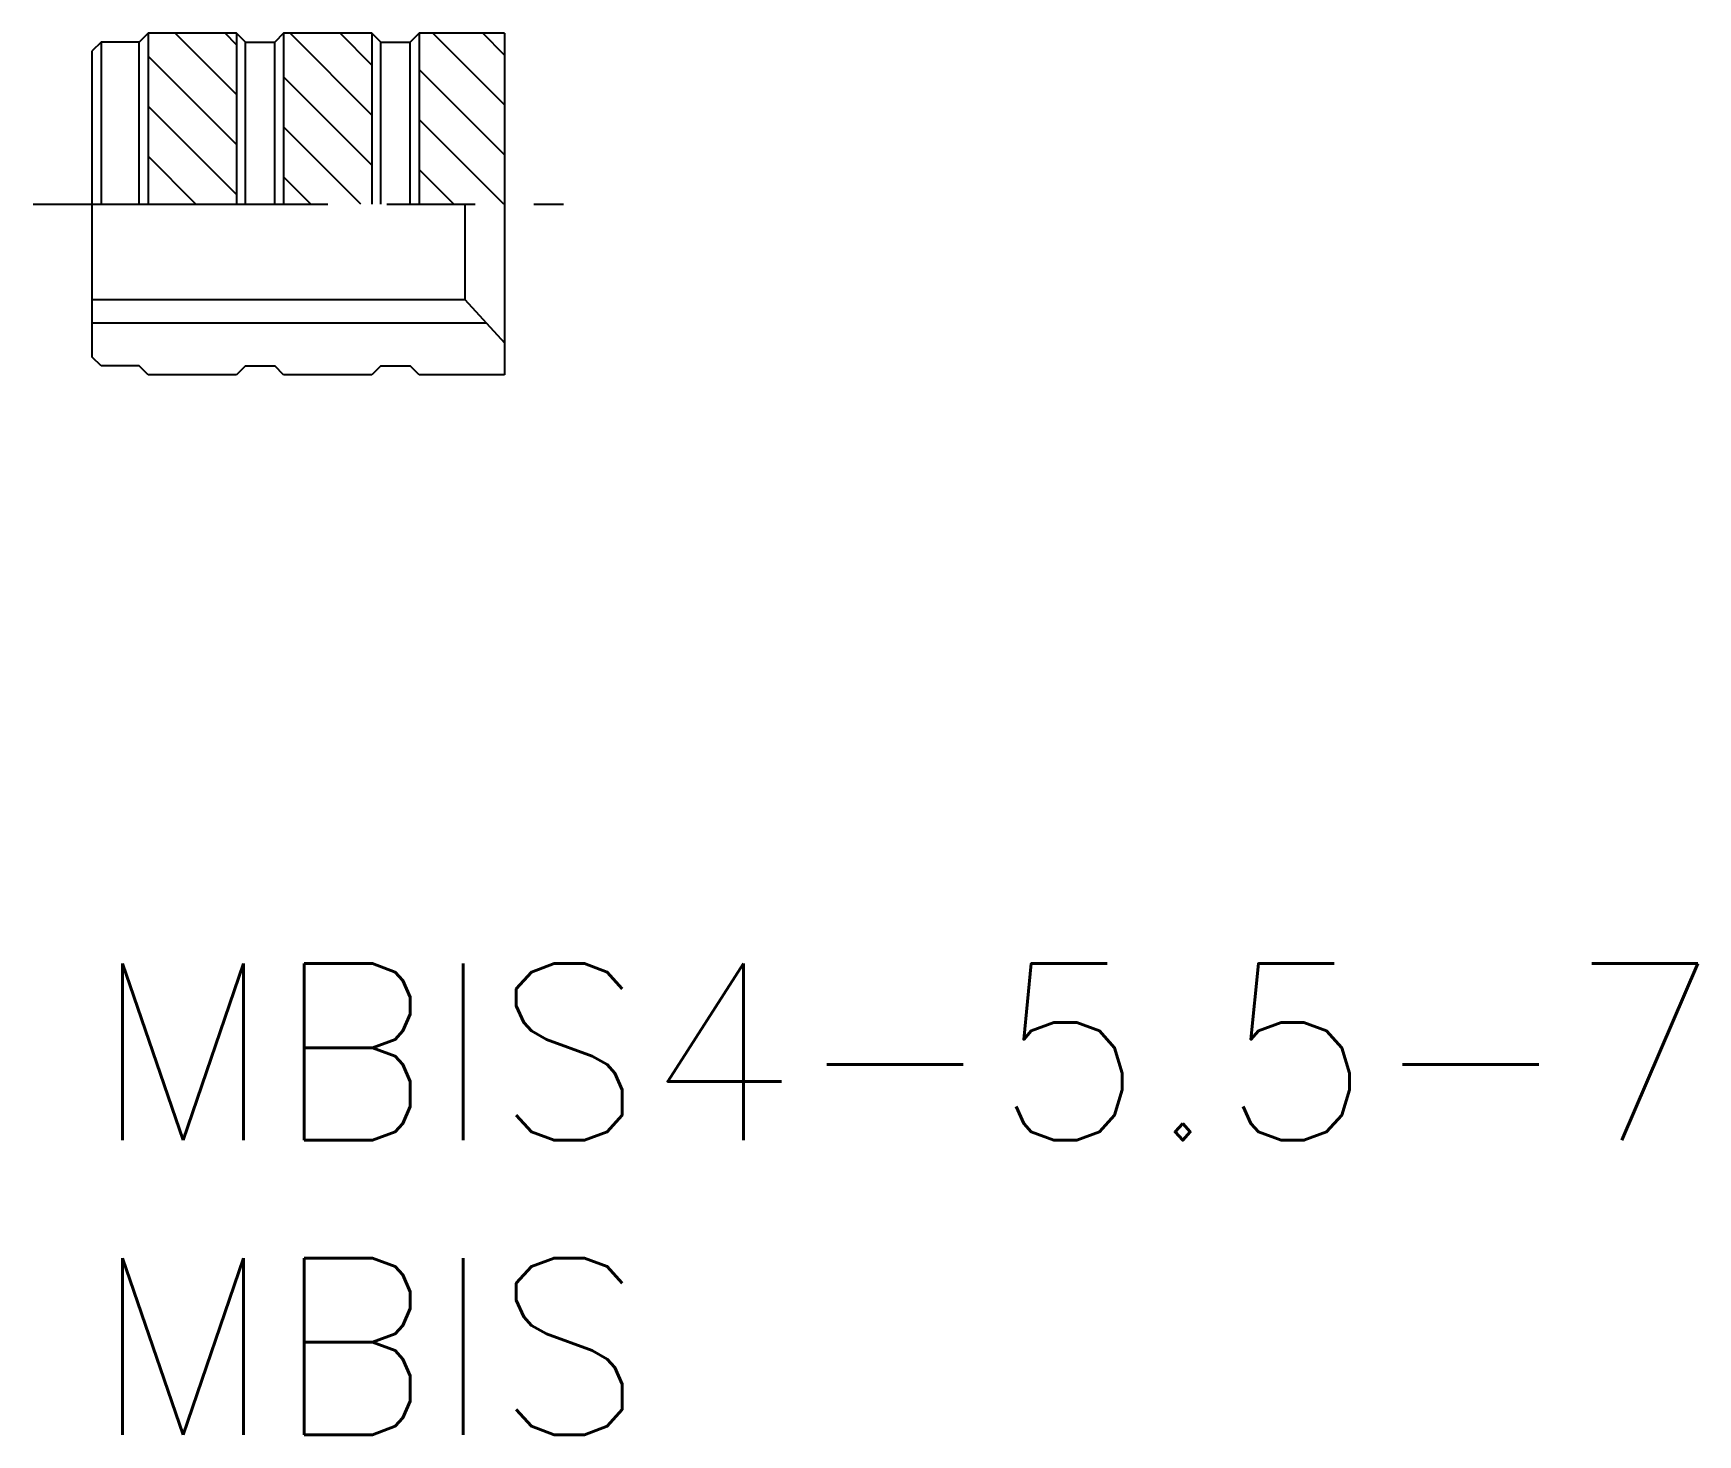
# Model space of a CAD drawing. Extents: x -1 to 27.3, y -8 to 15.8.
import ezdxf

# ---------------------------------------------------------------- set-up
doc = ezdxf.new("R2010")
doc.units = 0
doc.header["$LTSCALE"] = 0.5
doc.linetypes.add('CENTER', pattern=[50.8, 31.75, -6.35, 6.35, -6.35])
doc.linetypes.add('DASHDOT', pattern=[17, 10, -2, 3, -2])
for name, color, linetype in [('MSM_CENTER', 1, 'CENTER'), ('MSM_CONTINUOUS', 7, 'CONTINUOUS'), ('MSM_NARROW', 5, 'CONTINUOUS'), ('MSM_PART_NUMBER', 7, 'CONTINUOUS')]:
    doc.layers.add(name, color=color, linetype=linetype)
doc.styles.get("Standard").update_dxf_attribs({"font": 'txt.shx', "height": 3, "bigfont": 'bigfont.shx'})

msp = doc.modelspace()

# ---------------------------------------------------------------- linework, layer by layer
at = {"layer": 'MSM_CENTER', "linetype": 'DASHDOT'}
msp.add_line((-1, 12.9), (8, 12.9), dxfattribs=at)
at = {"layer": 'MSM_CONTINUOUS'}
for p, q in [((0.15, 15.65), (0, 15.5)), ((0.8, 15.65), (0.15, 15.65)), ((0.15, 15.65), (0.15, 12.9)), ((0.95, 15.8), (0.8, 15.65)), ((0.8, 12.9), (0.8, 15.65)), ((2.45, 15.8), (0.95, 15.8)), ((0.95, 15.8), (0.95, 12.9)), ((2.45, 14.758), (1.408, 15.8)), ((2.45, 15.606), (2.256, 15.8)), ((2.6, 15.65), (2.45, 15.8)), ((2.45, 15.8), (2.45, 12.9)), ((2.6, 15.65), (3.1, 15.65)), ((2.6, 12.9), (2.6, 15.65)), ((3.25, 15.8), (3.1, 15.65)), ((3.1, 12.9), (3.1, 15.65)), ((4.75, 15.8), (3.25, 15.8)), ((3.25, 15.8), (3.25, 12.9)), ((4.75, 14.41), (3.36, 15.8)), ((4.75, 15.258), (4.208, 15.8)), ((4.9, 15.65), (4.75, 15.8)), ((4.75, 15.8), (4.75, 12.9)), ((4.9, 15.65), (5.4, 15.65)), ((4.9, 12.9), (4.9, 15.65)), ((5.55, 15.8), (5.4, 15.65)), ((5.4, 12.9), (5.4, 15.65)), ((7, 15.8), (5.55, 15.8)), ((5.55, 15.8), (5.55, 12.9)), ((7, 14.583), (5.783, 15.8)), ((7, 15.431), (6.631, 15.8)), ((7, 15.8), (7, 10)), ((0, 10.3), (0, 15.5)), ((2.45, 13.909), (0.95, 15.409)), ((4.75, 13.561), (3.25, 15.061)), ((7, 13.734), (5.55, 15.184)), ((2.45, 13.061), (0.95, 14.561)), ((4.563, 12.9), (3.25, 14.213)), ((6.986, 12.9), (5.55, 14.336)), ((1.762, 12.9), (0.95, 13.712)), ((3.714, 12.9), (3.25, 13.364)), ((6.137, 12.9), (5.55, 13.487)), ((6.327, 12.9), (6.327, 11.279)), ((0, 11.279), (6.327, 11.279)), ((6.327, 11.279), (7, 10.544)), ((0.15, 10.15), (0, 10.3)), ((0.8, 10.15), (0.15, 10.15)), ((0.95, 10), (0.8, 10.15)), ((2.45, 10), (0.95, 10)), ((2.6, 10.15), (2.45, 10)), ((2.6, 10.15), (3.1, 10.15)), ((3.25, 10), (3.1, 10.15)), ((4.75, 10), (3.25, 10)), ((4.9, 10.15), (4.75, 10)), ((4.9, 10.15), (5.4, 10.15)), ((5.55, 10), (5.4, 10.15)), ((7, 10), (5.55, 10))]:
    msp.add_line(p, q, dxfattribs=at)
at = {"layer": 'MSM_NARROW', "linetype": 'CONTINUOUS'}
msp.add_line((0, 10.881), (6.692, 10.881), dxfattribs=at)

# ---------------------------------------------------------------- texts
at = {"layer": 'MSM_PART_NUMBER'}
for s, p in [('MBIS4-5.5-7', (0, -3)), ('MBIS', (0, -8))]:
    msp.add_text(s, height=3, dxfattribs=at).set_placement(p)

doc.saveas('drawing.dxf')
